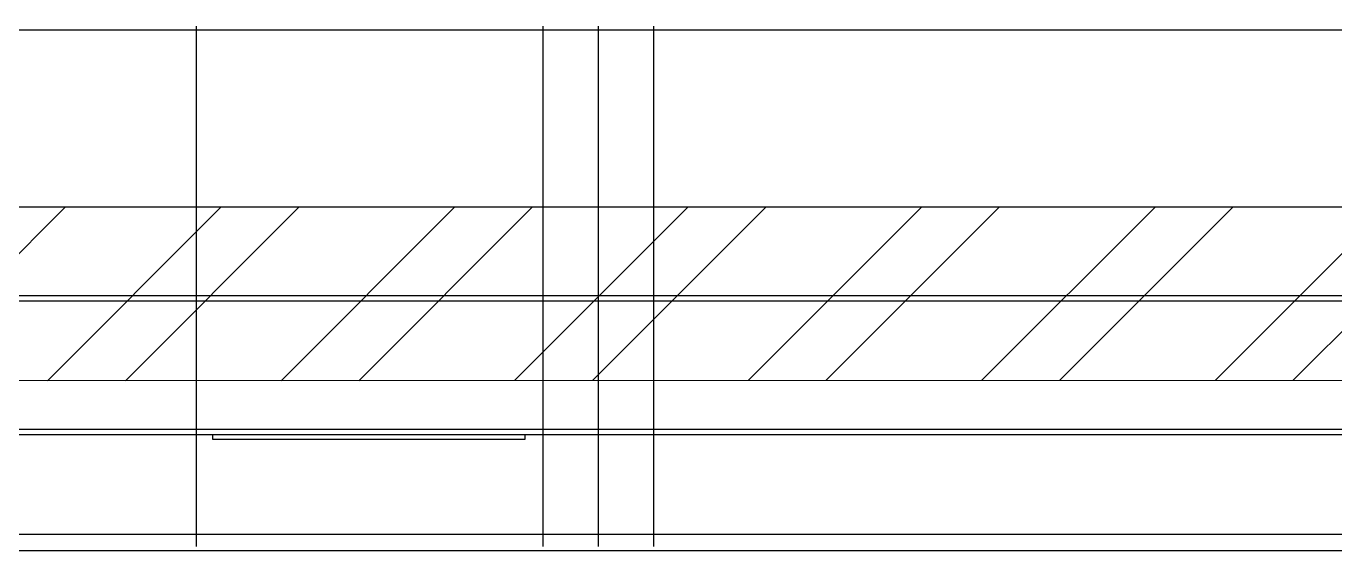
# Model space of a CAD drawing. Header units: millimetres. Extents: x 32496 to 166256, y 3504 to 23939.
# Drawn here: x 92801 to 93556, y 8558 to 8860 of the extents above; entities that cross this region are included whole.
import ezdxf

# ---------------------------------------------------------------- set-up
doc = ezdxf.new("R2010")
doc.units = ezdxf.units.MM
doc.linetypes.add('DASHED2', pattern=[9.525, 6.35, -3.175])
doc.layers.get('0').update_dxf_attribs({"lineweight": 35})
for name, color, linetype in [('FG-S100X100-2059_0', 7, 'Continuous'), ('QIAOJIA-1_0', 7, 'Continuous'), ('S04S0230_0', 7, 'Continuous')]:
    doc.layers.add(name, color=color, linetype=linetype)

# ---------------------------------------------------------------- blocks, each defined once
blk = doc.blocks.new('etryt5rte')
at = {"color": 2, "lineweight": -3}
for p, q in [((76194.75, -53517.2), (63702.7, -53517.2)), ((76094.75, -53617.2), (63802.7, -53619.51)), ((75994.75, -53717.2), (63902.7, -53719.51)), ((75894.64, -53817.41), (64002.7, -53817.41))]:
    blk.add_line(p, q, dxfattribs=at)
at = {"color": 2, "linetype": 'DASHED2', "lineweight": 30, "ltscale": 450.578225}
for p, q in [((64802.7, -53814.9), (64802.7, -53514.9)), ((65002.7, -53814.9), (65002.7, -53514.9)), ((65034.7, -53814.9), (65034.7, -53514.9)), ((65066.7, -53814.9), (65066.7, -53514.9))]:
    blk.add_line(p, q, dxfattribs=at)
at = {"color": 2}
for p, q in [((64627.01, -53719.37), (64727.04, -53619.34)), ((64716.83, -53719.35), (64816.86, -53619.32)), ((64761.74, -53719.35), (64861.77, -53619.31)), ((64851.56, -53719.33), (64951.59, -53619.29)), ((64896.46, -53719.32), (64996.5, -53619.29)), ((64986.28, -53719.3), (65086.32, -53619.27)), ((65031.19, -53719.29), (65131.23, -53619.26)), ((65121.01, -53719.28), (65221.05, -53619.24)), ((65165.92, -53719.27), (65265.96, -53619.24)), ((65255.74, -53719.25), (65355.78, -53619.22)), ((65300.65, -53719.24), (65400.69, -53619.21)), ((65390.47, -53719.23), (65490.51, -53619.19)), ((65435.38, -53719.22), (65535.42, -53619.19))]:
    blk.add_line(p, q, dxfattribs=at)
blk = doc.blocks.new('gtrytrgtrr')
at = {"layer": 'FG-S100X100-2059_0', "color": 7, "linetype": 'Continuous'}
for p, q in [((61132.26, -72454.29), (61132.26, -72451.29)), ((61312.26, -72454.29), (61132.26, -72454.29)), ((61312.26, -72451.29), (61312.26, -72454.29))]:
    blk.add_line(p, q, dxfattribs=at)
at = {"layer": 'QIAOJIA-1_0', "color": 7, "linetype": 'Continuous'}
blk.add_line((63082.06, -72509.09), (60421.76, -72509.09), dxfattribs=at)
at = {"layer": 'S04S0230_0', "color": 7, "linetype": 'Continuous'}
for p, q in [((60350.26, -72371.29), (72186.26, -72371.29)), ((60350.26, -72451.29), (72186.26, -72451.29))]:
    blk.add_line(p, q, dxfattribs=at)
at = {"layer": 'S04S0230_0', "color": 9, "linetype": 'Continuous'}
for p, q in [((60350.26, -72374.29), (72186.26, -72374.29)), ((60350.26, -72448.29), (72186.26, -72448.29))]:
    blk.add_line(p, q, dxfattribs=at)

msp = doc.modelspace()

# ---------------------------------------------------------------- block references
for name, p in [('etryt5rte', (28096.931, 62375.365)), ('gtrytrgtrr', (31776.885, 81076.369))]:
    msp.add_blockref(name, p)

doc.saveas('drawing.dxf')
